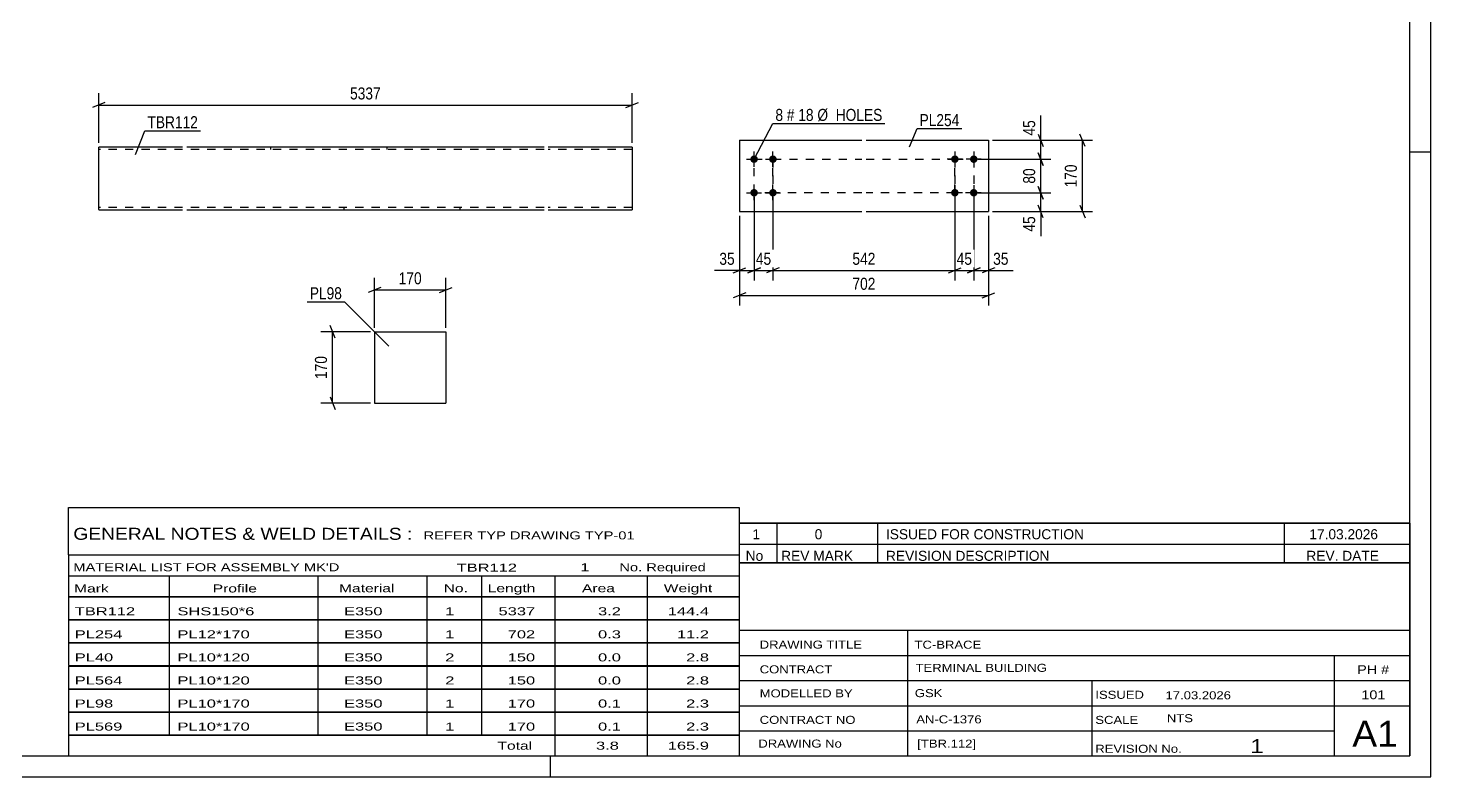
# Model space of a CAD drawing. Header units: millimetres. Extents: x 0 to 594, y 0 to 420.
# Drawn here: x 259.4 to 594, y 0 to 178.6 of the extents above; entities that cross this region are included whole.
import ezdxf

# ---------------------------------------------------------------- set-up
doc = ezdxf.new("R2010")
doc.units = ezdxf.units.MM
doc.linetypes.add('DXK_LINE_DOT2', pattern=[3.9198, 1.9599, -1.9599])
doc.styles.add('Arial Narrow', font='ARIALN.TTF', dxfattribs={"height": 0.2})

# ---------------------------------------------------------------- blocks, each defined once
blk = doc.blocks.new('Unknown-580870847-1129')
at = {"color": 5, "linetype": 'Continuous'}
for p, q in [((594, 0), (594, 420)), ((589, 5), (589, 415)), ((594, 149), (589, 149)), ((5, 5), (589, 5)), ((384, 0), (384, 5)), ((0, 0), (594, 0))]:
    blk.add_line(p, q, dxfattribs=at)
blk = doc.blocks.new('Part-580870847-5584 - 5583')
at = {"color": 2, "linetype": 'Continuous'}
for p, q in [((342.01, 106.16), (342.01, 89.16)), ((342.01, 106.16), (359.01, 106.16)), ((359.01, 106.16), (359.01, 89.16)), ((342.01, 89.16), (359.01, 89.16))]:
    blk.add_line(p, q, dxfattribs=at)
blk = doc.blocks.new('Part-580870847-3523 - 3522')
at = {"color": 2, "linetype": 'Continuous'}
for p, q in [((429.04, 151.85), (429.04, 134.85)), ((429.04, 151.85), (458.24, 151.85)), ((459.24, 151.85), (488.44, 151.85)), ((488.44, 151.85), (488.44, 134.85)), ((429.04, 134.85), (458.24, 134.85)), ((459.24, 134.85), (488.44, 134.85))]:
    blk.add_line(p, q, dxfattribs=at)
blk = doc.blocks.new('Bolt-580870847-3524 - 3522')
at = {"linetype": 'Continuous'}
for points in [[(480.44, 146.45, -1), (480.44, 148.25, -1)], [(484.94, 146.45, -1), (484.94, 148.25, -1)], [(480.44, 138.45, -1), (480.44, 140.25, -1)], [(484.94, 138.45, -1), (484.94, 140.25, -1)]]:
    blk.add_hatch(color=1, dxfattribs=at).paths.add_polyline_path(points)
at = {"color": 1, "linetype": 'Continuous'}
for p, q in [((482.24, 147.35), (478.64, 147.35)), ((480.44, 149.15), (480.44, 145.55)), ((486.74, 147.35), (483.14, 147.35)), ((484.94, 149.15), (484.94, 145.55)), ((480.44, 141.15), (480.44, 137.55)), ((484.94, 141.15), (484.94, 137.55)), ((482.24, 139.35), (478.64, 139.35)), ((486.74, 139.35), (483.14, 139.35))]:
    blk.add_line(p, q, dxfattribs=at)
blk = doc.blocks.new('Bolt-580870847-3525 - 3522')
at = {"linetype": 'Continuous'}
for points in [[(432.54, 148.25, -1), (432.54, 146.45, -1)], [(437.04, 148.25, -1), (437.04, 146.45, -1)], [(432.54, 140.25, -1), (432.54, 138.45, -1)], [(437.04, 140.25, -1), (437.04, 138.45, -1)]]:
    blk.add_hatch(color=1, dxfattribs=at).paths.add_polyline_path(points)
at = {"color": 1, "linetype": 'Continuous'}
for p, q in [((430.74, 147.35), (434.34, 147.35)), ((432.54, 145.55), (432.54, 149.15)), ((435.24, 147.35), (438.84, 147.35)), ((437.04, 145.55), (437.04, 149.15)), ((432.54, 137.55), (432.54, 141.15)), ((437.04, 137.55), (437.04, 141.15)), ((430.74, 139.35), (434.34, 139.35)), ((435.24, 139.35), (438.84, 139.35))]:
    blk.add_line(p, q, dxfattribs=at)
blk = doc.blocks.new('Part-580870847-2435 - 2427')
at = {"color": 2, "linetype": 'Continuous'}
for p, q in [((296.21, 150.25), (276.21, 150.25)), ((276.21, 135.34), (276.21, 150.25)), ((382.46, 150.25), (297.21, 150.25)), ((403.46, 150.25), (383.46, 150.25)), ((403.46, 150.25), (403.46, 135.25)), ((276.21, 135.34), (276.21, 135.25)), ((276.21, 135.25), (296.21, 135.25)), ((297.21, 135.25), (382.46, 135.25)), ((383.46, 135.25), (403.46, 135.25))]:
    blk.add_line(p, q, dxfattribs=at)
at = {"color": 7, "linetype": 'DXK_LINE_DOT2'}
for p, q in [((296.21, 149.65), (276.21, 149.65)), ((382.46, 149.65), (297.21, 149.65)), ((317.21, 150.25), (317.21, 149.65)), ((344.92, 150.25), (344.92, 149.65)), ((403.46, 149.65), (383.46, 149.65)), ((276.21, 135.85), (276.21, 135.89)), ((296.21, 135.85), (276.21, 135.85)), ((382.46, 135.85), (297.21, 135.85)), ((334.74, 135.25), (334.74, 135.85)), ((362.46, 135.25), (362.46, 135.85)), ((403.46, 135.85), (383.46, 135.85)), ((403.46, 135.85), (403.46, 135.89))]:
    blk.add_line(p, q, dxfattribs=at)
blk = doc.blocks.new('Rectangle-580870847-3652 - 3522')
at = {"color": 1, "linetype": 'DXK_LINE_DOT2'}
for p, q in [((432.54, 147.35), (437.04, 147.35)), ((432.54, 139.35), (432.54, 147.35)), ((437.04, 147.35), (437.04, 139.35)), ((437.04, 139.35), (432.54, 139.35))]:
    blk.add_line(p, q, dxfattribs=at)
blk = doc.blocks.new('Rectangle-580870847-3662 - 3522')
at = {"color": 1, "linetype": 'DXK_LINE_DOT2'}
for p, q in [((480.44, 147.35), (484.94, 147.35)), ((480.44, 139.35), (480.44, 147.35)), ((484.94, 147.35), (484.94, 139.35)), ((484.94, 139.35), (480.44, 139.35))]:
    blk.add_line(p, q, dxfattribs=at)
blk = doc.blocks.new('Rectangle-580870847-3735 - 3522')
at = {"color": 1, "linetype": 'DXK_LINE_DOT2'}
for p, q in [((437.04, 147.35), (458.24, 147.35)), ((437.04, 139.35), (437.04, 147.35)), ((459.24, 147.35), (480.44, 147.35)), ((480.44, 147.35), (480.44, 139.35)), ((458.24, 139.35), (437.04, 139.35)), ((480.44, 139.35), (459.24, 139.35))]:
    blk.add_line(p, q, dxfattribs=at)
blk = doc.blocks.new('StraightDimension-580870847-5624 - 5583')
at = {"color": 7, "linetype": 'Continuous'}
for p, q in [((342.01, 107.16), (342.01, 119.01)), ((359.01, 107.16), (359.01, 119.01)), ((343.51, 116.76), (340.51, 115.56)), ((342.01, 116.16), (359.01, 116.16)), ((357.51, 115.56), (360.51, 116.76))]:
    blk.add_line(p, q, dxfattribs=at)
at = {"color": 0}
blk.add_wipeout([(353.85, 116.91), (353.85, 121.11), (347.17, 121.11), (347.17, 116.91)], dxfattribs=at)
at = {"color": 3, "style": 'Arial Narrow'}
blk.add_text('170', height=2.863, dxfattribs=at).set_placement((347.77, 117.51))
blk = doc.blocks.new('StraightDimension-580870847-5628 - 5583')
at = {"color": 7, "linetype": 'Continuous'}
for p, q in [((332.61, 104.66), (331.41, 107.66)), ((341.01, 106.16), (329.16, 106.16)), ((332.01, 89.16), (332.01, 106.16)), ((331.41, 90.66), (332.61, 87.66)), ((341.01, 89.16), (329.16, 89.16))]:
    blk.add_line(p, q, dxfattribs=at)
at = {"color": 0}
blk.add_wipeout([(331.26, 101), (327.06, 101), (327.06, 94.32), (331.26, 94.32)], dxfattribs=at)
at = {"color": 3, "style": 'Arial Narrow'}
blk.add_text('170', height=2.863, rotation=90.0002, dxfattribs=at).set_placement((330.66, 94.92))
blk = doc.blocks.new('StraightDimension-580870847-3696 - 3522')
at = {"color": 7, "linetype": 'Continuous'}
for p, q in [((489.44, 151.85), (503.34, 151.85)), ((500.34, 153.35), (501.54, 150.35)), ((500.94, 147.35), (500.94, 151.85)), ((485.94, 147.35), (503.34, 147.35)), ((501.54, 145.85), (500.34, 148.85))]:
    blk.add_line(p, q, dxfattribs=at)
at = {"color": 0}
blk.add_wipeout([(500.19, 157.23), (495.99, 157.23), (495.99, 152.38), (500.19, 152.38)], dxfattribs=at)
at = {"color": 7, "linetype": 'Continuous'}
blk.add_line((500.94, 151.85), (500.94, 157.76), dxfattribs=at)
blk.add_line((500.94, 151.85), (500.94, 157.76), dxfattribs=at)
at = {"color": 3, "style": 'Arial Narrow'}
blk.add_text('45', height=2.863, rotation=90.0002, dxfattribs=at).set_placement((499.59, 152.98))
blk = doc.blocks.new('StraightDimension-580870847-3697 - 3522')
at = {"color": 7, "linetype": 'Continuous'}
for p, q in [((485.94, 147.35), (503.34, 147.35)), ((500.34, 148.85), (501.54, 145.85)), ((500.94, 139.35), (500.94, 147.35)), ((501.54, 137.85), (500.34, 140.85)), ((485.94, 139.35), (503.34, 139.35))]:
    blk.add_line(p, q, dxfattribs=at)
at = {"color": 0}
blk.add_wipeout([(500.19, 145.78), (495.99, 145.78), (495.99, 140.92), (500.19, 140.92)], dxfattribs=at)
at = {"color": 3, "style": 'Arial Narrow'}
blk.add_text('80', height=2.863, rotation=90.0002, dxfattribs=at).set_placement((499.59, 141.52))
blk = doc.blocks.new('StraightDimension-580870847-3698 - 3522')
at = {"color": 7, "linetype": 'Continuous'}
for p, q in [((500.34, 140.85), (501.54, 137.85)), ((485.94, 139.35), (503.34, 139.35)), ((500.94, 134.85), (500.94, 139.35)), ((489.44, 134.85), (503.34, 134.85)), ((501.54, 133.35), (500.34, 136.35))]:
    blk.add_line(p, q, dxfattribs=at)
at = {"color": 0}
blk.add_wipeout([(500.19, 134.33), (495.99, 134.33), (495.99, 129.47), (500.19, 129.47)], dxfattribs=at)
at = {"color": 7, "linetype": 'Continuous'}
blk.add_line((500.94, 134.85), (500.94, 128.95), dxfattribs=at)
blk.add_line((500.94, 134.85), (500.94, 128.95), dxfattribs=at)
at = {"color": 3, "style": 'Arial Narrow'}
blk.add_text('45', height=2.863, rotation=90.0002, dxfattribs=at).set_placement((499.59, 130.07))
blk = doc.blocks.new('StraightDimension-580870847-5762 - 3522')
at = {"color": 7, "linetype": 'Continuous'}
for p, q in [((484.94, 138.35), (484.94, 118.41)), ((488.44, 133.85), (488.44, 118.41)), ((483.44, 120.21), (486.44, 121.41)), ((484.94, 120.81), (488.44, 120.81)), ((489.94, 121.41), (486.94, 120.21))]:
    blk.add_line(p, q, dxfattribs=at)
at = {"color": 0}
blk.add_wipeout([(493.83, 121.56), (493.83, 125.76), (488.97, 125.76), (488.97, 121.56)], dxfattribs=at)
at = {"color": 7, "linetype": 'Continuous'}
blk.add_line((488.44, 120.81), (494.35, 120.81), dxfattribs=at)
blk.add_line((488.44, 120.81), (494.35, 120.81), dxfattribs=at)
at = {"color": 3, "style": 'Arial Narrow'}
blk.add_text('35', height=2.863, dxfattribs=at).set_placement((489.57, 122.16))
blk = doc.blocks.new('StraightDimension-580870847-5763 - 3522')
at = {"color": 7, "linetype": 'Continuous'}
for p, q in [((480.44, 138.35), (480.44, 118.41)), ((484.94, 138.35), (484.94, 118.41)), ((478.94, 120.21), (481.94, 121.41)), ((480.44, 120.81), (484.94, 120.81)), ((486.44, 121.41), (483.44, 120.21))]:
    blk.add_line(p, q, dxfattribs=at)
at = {"color": 0}
blk.add_wipeout([(485.12, 121.56), (485.12, 125.76), (480.27, 125.76), (480.27, 121.56)], dxfattribs=at)
at = {"color": 3, "style": 'Arial Narrow'}
blk.add_text('45', height=2.863, dxfattribs=at).set_placement((480.87, 122.16))
blk = doc.blocks.new('StraightDimension-580870847-5764 - 3522')
at = {"color": 7, "linetype": 'Continuous'}
for p, q in [((437.04, 138.35), (437.04, 118.41)), ((480.44, 138.35), (480.44, 118.41)), ((438.54, 121.41), (435.54, 120.21)), ((437.04, 120.81), (480.44, 120.81)), ((478.94, 120.21), (481.94, 121.41))]:
    blk.add_line(p, q, dxfattribs=at)
at = {"color": 0}
blk.add_wipeout([(462.09, 121.56), (462.09, 125.76), (455.4, 125.76), (455.4, 121.56)], dxfattribs=at)
at = {"color": 3, "style": 'Arial Narrow'}
blk.add_text('542', height=2.863, dxfattribs=at).set_placement((456, 122.16))
blk = doc.blocks.new('StraightDimension-580870847-5765 - 3522')
at = {"color": 7, "linetype": 'Continuous'}
for p, q in [((432.54, 138.35), (432.54, 118.41)), ((437.04, 138.35), (437.04, 118.41)), ((431.04, 120.21), (434.04, 121.41)), ((432.54, 120.81), (437.04, 120.81)), ((438.54, 121.41), (435.54, 120.21))]:
    blk.add_line(p, q, dxfattribs=at)
at = {"color": 0}
blk.add_wipeout([(437.22, 121.56), (437.22, 125.76), (432.37, 125.76), (432.37, 121.56)], dxfattribs=at)
at = {"color": 3, "style": 'Arial Narrow'}
blk.add_text('45', height=2.863, dxfattribs=at).set_placement((432.97, 122.16))
blk = doc.blocks.new('StraightDimension-580870847-5766 - 3522')
at = {"color": 7, "linetype": 'Continuous'}
for p, q in [((432.54, 138.35), (432.54, 118.41)), ((429.04, 133.85), (429.04, 118.41)), ((427.54, 120.21), (430.54, 121.41)), ((429.04, 120.81), (432.54, 120.81)), ((434.04, 121.41), (431.04, 120.21))]:
    blk.add_line(p, q, dxfattribs=at)
at = {"color": 0}
blk.add_wipeout([(428.52, 121.56), (428.52, 125.76), (423.66, 125.76), (423.66, 121.56)], dxfattribs=at)
at = {"color": 7, "linetype": 'Continuous'}
blk.add_line((429.04, 120.81), (423.14, 120.81), dxfattribs=at)
blk.add_line((429.04, 120.81), (423.14, 120.81), dxfattribs=at)
at = {"color": 3, "style": 'Arial Narrow'}
blk.add_text('35', height=2.863, dxfattribs=at).set_placement((424.26, 122.16))
blk = doc.blocks.new('StraightDimension-580870847-5799 - 3522')
at = {"color": 7, "linetype": 'Continuous'}
for p, q in [((489.44, 151.85), (513.28, 151.85)), ((511.48, 150.35), (510.28, 153.35)), ((510.88, 134.85), (510.88, 151.85)), ((489.44, 134.85), (513.28, 134.85)), ((510.28, 136.35), (511.48, 133.35))]:
    blk.add_line(p, q, dxfattribs=at)
at = {"color": 0}
blk.add_wipeout([(510.13, 146.69), (505.93, 146.69), (505.93, 140.01), (510.13, 140.01)], dxfattribs=at)
at = {"color": 3, "style": 'Arial Narrow'}
blk.add_text('170', height=2.863, rotation=90.0002, dxfattribs=at).set_placement((509.53, 140.61))
blk = doc.blocks.new('StraightDimension-580870847-5808 - 3522')
at = {"color": 7, "linetype": 'Continuous'}
for p, q in [((429.04, 133.85), (429.04, 112.45)), ((488.44, 133.85), (488.44, 112.45)), ((430.54, 115.45), (427.54, 114.25)), ((429.04, 114.85), (488.44, 114.85)), ((486.94, 114.25), (489.94, 115.45))]:
    blk.add_line(p, q, dxfattribs=at)
at = {"color": 0}
blk.add_wipeout([(462.09, 115.6), (462.09, 119.8), (455.4, 119.8), (455.4, 115.6)], dxfattribs=at)
at = {"color": 3, "style": 'Arial Narrow'}
blk.add_text('702', height=2.863, dxfattribs=at).set_placement((456, 116.2))
blk = doc.blocks.new('StraightDimension-580870847-5851 - 2427')
at = {"color": 7, "linetype": 'Continuous'}
for p, q in [((277.71, 160.85), (274.71, 159.65)), ((276.21, 151.25), (276.21, 163.1)), ((401.96, 159.65), (404.96, 160.85)), ((403.46, 151.25), (403.46, 163.1)), ((276.21, 160.25), (403.46, 160.25))]:
    blk.add_line(p, q, dxfattribs=at)
at = {"color": 0}
blk.add_wipeout([(344.09, 161), (344.09, 165.2), (335.57, 165.2), (335.57, 161)], dxfattribs=at)
at = {"color": 3, "style": 'Arial Narrow'}
blk.add_text('5337', height=2.863, dxfattribs=at).set_placement((336.17, 161.6))
blk = doc.blocks.new('Unknown-580870847-6042')
at = {"color": 7, "linetype": 'Continuous'}
for p, q in [((429, 51.05), (429, 5)), ((429, 51.05), (589, 51.05)), ((589, 51), (589, 5)), ((429, 35), (589, 35)), ((469.14, 35), (469.14, 5)), ((429, 29), (589, 29)), ((571, 5.05), (571, 29.05)), ((429, 23), (589, 23)), ((513.14, 23), (513.14, 5)), ((429, 17), (589, 17)), ((429, 11), (571, 11)), ((429, 5), (589, 5))]:
    blk.add_line(p, q, dxfattribs=at)
at = {"color": 7, "style": 'Arial Narrow'}
for s, height, width, p in [('DRAWING TITLE', 1.9089, 1.425378, (433.88, 30.61)), ('TC-BRACE', 1.909, 1.425378, (470.81, 30.59)), ('TERMINAL BUILDING', 1.9089, 1.425378, (471.06, 25.07)), ('CONTRACT', 1.909, 1.425378, (433.88, 24.71)), ('MODELLED BY', 1.9089, 1.425378, (433.88, 18.98)), ('GSK', 1.909, 1.425378, (470.88, 19.04)), ('ISSUED', 1.909, 1.425378, (513.94, 18.64)), ('17.03.2026', 1.909, 1.425378, (530.69, 18.52)), ('CONTRACT NO', 1.9089, 1.425378, (433.88, 12.66)), ('AN-C-1376', 1.909, 1.425378, (471.23, 12.78)), ('SCALE', 1.909, 1.425378, (513.94, 12.65)), ('A1', 6.204, 1.25, (575.24, 7.2)), ('DRAWING No', 1.909, 1.425378, (433.56, 7)), ('[TBR.112]', 1.909, 1.425378, (471.46, 6.99)), ('REVISION No.', 1.9089, 1.425378, (513.94, 5.77)), ('1', 3.34, 1.5, (550.91, 5.68))]:
    blk.add_text(s, height=height, dxfattribs=dict(at, width=width)).set_placement(p)
at = {"color": 7, "linetype": 'Continuous', "style": 'Arial Narrow'}
for s, height, width, p in [('PH #', 2.1, 1.42538, (576.4, 24.55)), ('101', 2.1, 1.42538, (577.41, 18.55)), ('NTS', 1.909, 1.425378, (531, 13.05))]:
    blk.add_text(s, height=height, dxfattribs=dict(at, width=width)).set_placement(p)
blk = doc.blocks.new('Unknown-580870847-6043')
at = {"color": 7, "linetype": 'Continuous'}
for p, q in [((429, 60.55), (589, 60.55)), ((589, 60.55), (429, 60.55)), ((429, 60.55), (429, 55.55)), ((438, 60.55), (438, 55.55)), ((462, 60.55), (462, 55.55)), ((559, 60.55), (559, 55.55)), ((589, 60.55), (589, 55.55)), ((429, 55.55), (589, 55.55)), ((429, 55.55), (429, 51.05)), ((429, 55.55), (589, 55.55)), ((438, 55.55), (438, 51.05)), ((462, 55.55), (462, 51.05)), ((559, 55.55), (559, 51.05)), ((589, 55.55), (589, 51.05)), ((589, 51.05), (429, 51.05))]:
    blk.add_line(p, q, dxfattribs=at)
at = {"color": 7, "linetype": 'Continuous', "style": 'Arial Narrow'}
for s, height, width, p in [('1', 2.39, 1.196471, (432.16, 56.7)), ('0', 2.39, 1.196471, (447, 56.7)), ('ISSUED FOR CONSTRUCTION', 2.3861, 1.196471, (464, 56.7)), ('17.03.2026', 2.386, 1.196471, (565, 56.7)), ('No', 2.386, 1.2, (430.54, 51.55)), ('REV MARK', 2.386, 1.2, (439, 51.55)), ('REVISION DESCRIPTION', 2.3861, 1.2, (464, 51.55)), ('REV. DATE', 2.386, 1.2, (564.28, 51.55))]:
    blk.add_text(s, height=height, dxfattribs=dict(at, width=width)).set_placement(p)
blk = doc.blocks.new('Unknown-580870847-6044')
at = {"color": 7, "linetype": 'Continuous'}
for p, q in [((269, 64.25), (429, 64.25)), ((269, 53), (269, 64.25)), ((429, 64.25), (429, 53)), ((269, 53), (429, 53)), ((269, 53), (269, 48)), ((429, 53), (429, 48)), ((269, 48), (429, 48)), ((269, 48), (269, 43)), ((293, 48), (293, 43)), ((328.5, 48), (328.5, 43)), ((354.5, 48), (354.5, 43)), ((367.5, 48), (367.5, 43)), ((385, 48), (385, 43)), ((407, 48), (407, 43)), ((429, 48), (429, 43)), ((269, 43), (429, 43)), ((269, 42.95), (269, 37.55)), ((269, 42.95), (429, 42.95)), ((293, 43), (293, 37.5)), ((328.5, 43), (328.5, 37.5)), ((354.5, 43), (354.5, 37.5)), ((367.5, 43), (367.5, 37.5)), ((385, 43), (385, 37.5)), ((407, 43), (407, 37.5)), ((429, 42.95), (429, 37.55)), ((269, 37.55), (429, 37.55)), ((269, 37.45), (269, 32.05)), ((269, 37.45), (429, 37.45)), ((293, 37.5), (293, 32)), ((328.5, 37.5), (328.5, 32)), ((354.5, 37.5), (354.5, 32)), ((367.5, 37.5), (367.5, 32)), ((385, 37.5), (385, 32)), ((407, 37.5), (407, 32)), ((429, 37.45), (429, 32.05)), ((269, 32.05), (429, 32.05)), ((269, 31.95), (269, 26.55)), ((269, 31.95), (429, 31.95)), ((293, 32), (293, 26.5)), ((328.5, 32), (328.5, 26.5)), ((354.5, 32), (354.5, 26.5)), ((367.5, 32), (367.5, 26.5)), ((385, 32), (385, 26.5)), ((407, 32), (407, 26.5)), ((429, 31.95), (429, 26.55)), ((269, 26.55), (429, 26.55)), ((269, 26.45), (269, 21.05)), ((269, 26.45), (429, 26.45)), ((293, 26.5), (293, 21)), ((328.5, 26.5), (328.5, 21)), ((354.5, 26.5), (354.5, 21)), ((367.5, 26.5), (367.5, 21)), ((385, 26.5), (385, 21)), ((407, 26.5), (407, 21)), ((429, 26.45), (429, 21.05)), ((269, 21.05), (429, 21.05)), ((269, 20.95), (269, 15.55)), ((269, 20.95), (429, 20.95)), ((293, 21), (293, 15.5)), ((328.5, 21), (328.5, 15.5)), ((354.5, 21), (354.5, 15.5)), ((367.5, 21), (367.5, 15.5)), ((385, 21), (385, 15.5)), ((407, 21), (407, 15.5)), ((429, 20.95), (429, 15.55)), ((269, 15.55), (429, 15.55)), ((269, 15.45), (269, 10.05)), ((269, 15.45), (429, 15.45)), ((293, 15.5), (293, 10)), ((328.5, 15.5), (328.5, 10)), ((354.5, 15.5), (354.5, 10)), ((367.5, 15.5), (367.5, 10)), ((385, 15.5), (385, 10)), ((407, 15.5), (407, 10)), ((429, 15.45), (429, 10.05)), ((269, 10.05), (429, 10.05)), ((269, 10), (429, 10)), ((269, 10), (269, 5)), ((385, 10), (385, 5)), ((407, 10), (407, 5)), ((429, 10), (429, 5)), ((269, 5), (429, 5))]:
    blk.add_line(p, q, dxfattribs=at)
at = {"color": 7, "style": 'Arial Narrow'}
for s, height, width, p in [('GENERAL NOTES & WELD DETAILS :', 2.8633, 1.4, (270.15, 56.56)), ('REFER TYP DRAWING TYP-01', 1.9089, 1.6, (353.7, 56.66)), ("MATERIAL LIST FOR ASSEMBLY MK'D", 1.9089, 1.6, (270.15, 49.06)), ('TBR112', 1.909, 1.794707, (361.59, 48.97)), ('1', 1.91, 1.794707, (391.08, 49.06)), ('No. Required', 1.9089, 1.6, (400.41, 49.06)), ('Mark', 1.909, 1.7, (270.34, 44)), ('Profile', 1.909, 1.7, (303.41, 44)), ('Material', 1.909, 1.7, (333.54, 44.06)), ('No.', 1.909, 1.7, (358.5, 44.06)), ('Length', 1.909, 1.7, (369, 44.06)), ('Area', 1.909, 1.7, (391.5, 44.06)), ('Weight', 1.909, 1.7, (411, 44.06))]:
    blk.add_text(s, height=height, dxfattribs=dict(at, width=width)).set_placement(p)
at = {"color": 7, "linetype": 'Continuous', "style": 'Arial Narrow'}
for s, height, width, p in [('TBR112', 1.909, 1.794707, (270.5, 38.56)), ('SHS150*6', 1.909, 1.794707, (295, 38.56)), ('E350', 1.909, 1.794707, (334.74, 38.56)), ('1', 1.91, 1.794707, (358.86, 38.56)), ('5337', 1.909, 1.794707, (371.58, 38.56)), ('3.2', 1.909, 1.794707, (395.32, 38.56)), ('144.4', 1.909, 1.794707, (411.96, 38.56)), ('PL254', 1.909, 1.794707, (270.5, 33.06)), ('PL12*170', 1.909, 1.794707, (295, 33.06)), ('E350', 1.909, 1.794707, (334.74, 33.06)), ('1', 1.91, 1.794707, (358.86, 33.06)), ('702', 1.909, 1.794707, (373.77, 33.06)), ('0.3', 1.909, 1.794707, (395.32, 33.06)), ('11.2', 1.909, 1.794707, (414.14, 33.06)), ('PL40', 1.909, 1.794707, (270.5, 27.56)), ('PL10*120', 1.909, 1.794707, (295, 27.56)), ('E350', 1.909, 1.794707, (334.74, 27.56)), ('2', 1.91, 1.794707, (358.86, 27.56)), ('150', 1.909, 1.794707, (373.77, 27.56)), ('0.0', 1.909, 1.794707, (395.32, 27.56)), ('2.8', 1.909, 1.794707, (416.33, 27.56)), ('PL564', 1.909, 1.794707, (270.5, 22.06)), ('PL10*120', 1.909, 1.794707, (295, 22.06)), ('E350', 1.909, 1.794707, (334.74, 22.06)), ('2', 1.91, 1.794707, (358.86, 22.06)), ('150', 1.909, 1.794707, (373.77, 22.06)), ('0.0', 1.909, 1.794707, (395.32, 22.06)), ('2.8', 1.909, 1.794707, (416.33, 22.06)), ('PL98', 1.909, 1.794707, (270.5, 16.56)), ('PL10*170', 1.909, 1.794707, (295, 16.56)), ('E350', 1.909, 1.794707, (334.74, 16.56)), ('1', 1.91, 1.794707, (358.86, 16.56)), ('170', 1.909, 1.794707, (373.77, 16.56)), ('0.1', 1.909, 1.794707, (395.32, 16.56)), ('2.3', 1.909, 1.794707, (416.33, 16.56)), ('PL569', 1.909, 1.794707, (270.5, 11.06)), ('PL10*170', 1.909, 1.794707, (295, 11.06)), ('E350', 1.909, 1.794707, (334.74, 11.06)), ('1', 1.91, 1.794707, (358.86, 11.06)), ('170', 1.909, 1.794707, (373.77, 11.06)), ('0.1', 1.909, 1.794707, (395.32, 11.06)), ('2.3', 1.909, 1.794707, (416.33, 11.06)), ('Total', 1.909, 1.7, (371.33, 6.5)), ('3.8', 1.909, 1.794707, (394.83, 6.5)), ('165.9', 1.909, 1.794707, (411.96, 6.5))]:
    blk.add_text(s, height=height, dxfattribs=dict(at, width=width)).set_placement(p)
blk = doc.blocks.new('Mark-580870847-5635 - 5583')
at = {"color": 0}
blk.add_wipeout([(334.24, 113.94), (334.24, 116.94), (326.56, 116.94), (326.56, 113.94)], dxfattribs=at)
blk.add_wipeout([(334.24, 113.94), (334.24, 116.94), (326.56, 116.94), (326.56, 113.94)], dxfattribs=at)
at = {"color": 30, "linetype": 'Continuous'}
for p in [(325.96, 113.34), (345.44, 102.73)]:
    blk.add_line(p, (334.84, 113.34), dxfattribs=at)
at = {"color": 3, "style": 'Arial Narrow'}
blk.add_text('PL98', height=2.863, dxfattribs=at).set_placement((326.56, 113.94))
blk = doc.blocks.new('MarkSet-580870847-5812 - 3522')
at = {"color": 0}
blk.add_wipeout([(439.45, 156.48), (439.45, 159.48), (437.63, 159.48), (437.63, 156.48)], dxfattribs=at)
blk.add_wipeout([(439.45, 156.48), (439.45, 159.48), (437.63, 159.48), (437.63, 156.48)], dxfattribs=at)
at = {"color": 7, "linetype": 'Continuous'}
blk.add_line((432.54, 147.35), (437.03, 155.88), dxfattribs=at)
at = {"color": 0}
blk.add_wipeout([(442.18, 156.48), (442.18, 159.48), (440.35, 159.48), (440.35, 156.48)], dxfattribs=at)
blk.add_wipeout([(442.18, 156.48), (442.18, 159.48), (440.35, 159.48), (440.35, 156.48)], dxfattribs=at)
at = {"color": 3, "style": 'Arial Narrow'}
blk.add_text('8', height=2.86, dxfattribs=at).set_placement((437.63, 156.48))
at = {"color": 0}
blk.add_wipeout([(446.74, 156.48), (446.74, 159.48), (443.08, 159.48), (443.08, 156.48)], dxfattribs=at)
blk.add_wipeout([(446.74, 156.48), (446.74, 159.48), (443.08, 159.48), (443.08, 156.48)], dxfattribs=at)
at = {"color": 3, "style": 'Arial Narrow'}
blk.add_text('#', height=2.86, dxfattribs=at).set_placement((440.35, 156.48))
at = {"color": 0}
blk.add_wipeout([(463.16, 156.48), (463.16, 159.48), (447.64, 159.48), (447.64, 156.48)], dxfattribs=at)
blk.add_wipeout([(463.16, 156.48), (463.16, 159.48), (447.64, 159.48), (447.64, 156.48)], dxfattribs=at)
at = {"color": 7, "linetype": 'Continuous'}
blk.add_line((437.03, 155.88), (463.76, 155.88), dxfattribs=at)
at = {"color": 3, "style": 'Arial Narrow'}
for s, p in [('18', (443.08, 156.48)), ('Ø  HOLES', (447.64, 156.48))]:
    blk.add_text(s, height=2.863, dxfattribs=at).set_placement(p)
blk = doc.blocks.new('Mark-580870847-3573 - 3522')
at = {"color": 0}
blk.add_wipeout([(481.51, 155.24), (481.51, 158.24), (472.01, 158.24), (472.01, 155.24)], dxfattribs=at)
blk.add_wipeout([(481.51, 155.24), (481.51, 158.24), (472.01, 158.24), (472.01, 155.24)], dxfattribs=at)
at = {"color": 30, "linetype": 'Continuous'}
for p, q in [((469.58, 150.28), (471.41, 154.64)), ((471.41, 154.64), (482.11, 154.64))]:
    blk.add_line(p, q, dxfattribs=at)
at = {"color": 3, "style": 'Arial Narrow'}
blk.add_text('PL254', height=2.863, dxfattribs=at).set_placement((472.01, 155.24))
blk = doc.blocks.new('Mark-580870847-2431 - 2427')
at = {"color": 0}
blk.add_wipeout([(299.88, 154.74), (299.88, 157.74), (287.83, 157.74), (287.83, 154.74)], dxfattribs=at)
blk.add_wipeout([(299.88, 154.74), (299.88, 157.74), (287.83, 157.74), (287.83, 154.74)], dxfattribs=at)
at = {"color": 30, "linetype": 'Continuous'}
for p, q in [((285, 148.49), (287.23, 154.14)), ((287.23, 154.14), (300.48, 154.14))]:
    blk.add_line(p, q, dxfattribs=at)
at = {"color": 3, "style": 'Arial Narrow'}
blk.add_text('TBR112', height=2.863, dxfattribs=at).set_placement((287.83, 154.74))

msp = doc.modelspace()

# ---------------------------------------------------------------- block references
for name in ['Unknown-580870847-1129', 'Part-580870847-3523 - 3522', 'Part-580870847-2435 - 2427', 'Bolt-580870847-3525 - 3522', 'Rectangle-580870847-3652 - 3522', 'Rectangle-580870847-3735 - 3522', 'Bolt-580870847-3524 - 3522', 'Rectangle-580870847-3662 - 3522', 'Part-580870847-5584 - 5583', 'Unknown-580870847-6044', 'Unknown-580870847-6043', 'Unknown-580870847-6042']:
    msp.add_blockref(name, (0, 0))

# ---------------------------------------------------------------- next in the draw order: block references
for name in ['StraightDimension-580870847-5851 - 2427', 'MarkSet-580870847-5812 - 3522', 'Mark-580870847-3573 - 3522', 'StraightDimension-580870847-3696 - 3522', 'StraightDimension-580870847-5624 - 5583']:
    msp.add_blockref(name, (0, 0))

# ---------------------------------------------------------------- next in the draw order: block references
for name in ['Mark-580870847-2431 - 2427', 'StraightDimension-580870847-3697 - 3522', 'StraightDimension-580870847-5628 - 5583']:
    msp.add_blockref(name, (0, 0))

# ---------------------------------------------------------------- next in the draw order: block references
for name in ['StraightDimension-580870847-3698 - 3522', 'Mark-580870847-5635 - 5583']:
    msp.add_blockref(name, (0, 0))

# ---------------------------------------------------------------- next in the draw order: block references
msp.add_blockref('StraightDimension-580870847-5762 - 3522', (0, 0))

# ---------------------------------------------------------------- next in the draw order: block references
for name in ['StraightDimension-580870847-5799 - 3522', 'StraightDimension-580870847-5763 - 3522']:
    msp.add_blockref(name, (0, 0))

# ---------------------------------------------------------------- next in the draw order: block references
msp.add_blockref('StraightDimension-580870847-5764 - 3522', (0, 0))

# ---------------------------------------------------------------- next in the draw order: block references
msp.add_blockref('StraightDimension-580870847-5765 - 3522', (0, 0))

# ---------------------------------------------------------------- next in the draw order: block references
msp.add_blockref('StraightDimension-580870847-5766 - 3522', (0, 0))

# ---------------------------------------------------------------- next in the draw order: block references
msp.add_blockref('StraightDimension-580870847-5808 - 3522', (0, 0))

doc.saveas('drawing.dxf')
